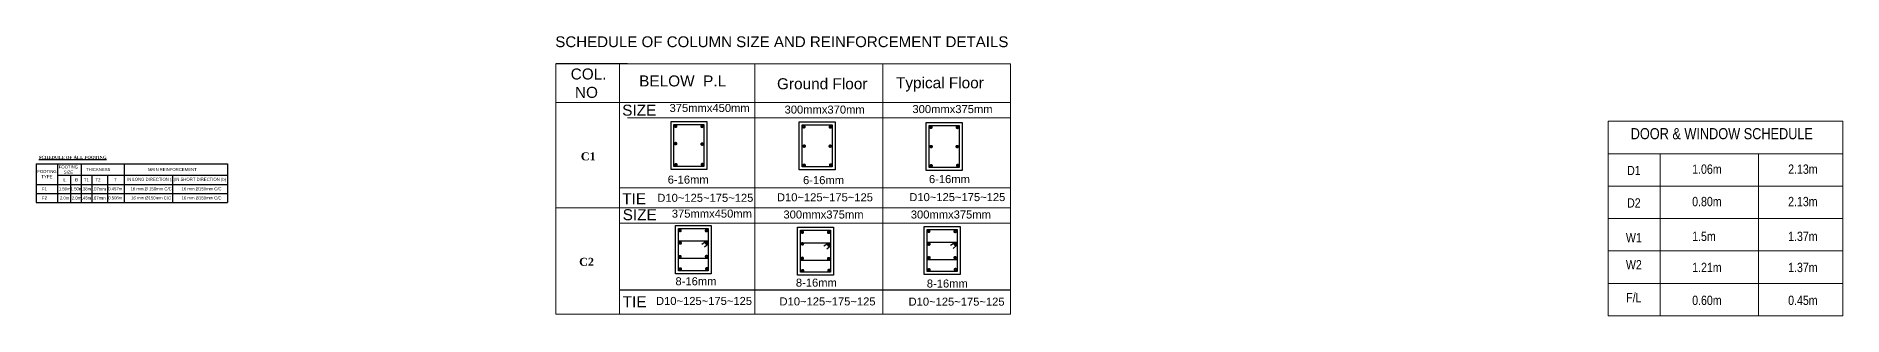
# Model space of a CAD drawing. Header units: inches. Extents: x -4010 to 65129, y -40138 to -1318.
# Drawn here: x 48168 to 49340, y -29152 to -28971 of the extents above; entities that cross this region are included whole.
import ezdxf

# ---------------------------------------------------------------- set-up
doc = ezdxf.new("R2010")
doc.units = ezdxf.units.IN
doc.header["$MEASUREMENT"] = 0
for name, color, linetype, lineweight in [('1-TXT', 4, 'Continuous', 5), ('Co', 22, 'Continuous', 30), ('Column', 2, 'Continuous', 50), ('FOOTTING_SCH', 7, 'Continuous', 15), ('WIN-1', 8, 'Continuous', 0)]:
    doc.layers.add(name, color=color, linetype=linetype, lineweight=lineweight)
doc.layers.add('TEX', color=7, linetype='Continuous')
doc.styles.add('ARIAL', font='arial.ttf')
doc.styles.get("Standard").update_dxf_attribs({"font": 'ARIALN.TTF'})

msp = doc.modelspace()

# ---------------------------------------------------------------- linework, layer by layer
for p, q in [((48551.881, -28988.524), (48505.411, -28988.524)), ((48580.161, -29025.751), (48603.489, -29025.751)), ((48580.161, -29056.855), (48580.161, -29025.751)), ((48582.105, -29027.695), (48601.545, -29027.695)), ((48582.105, -29054.911), (48582.105, -29027.695)), ((48601.545, -29027.695), (48601.545, -29054.911)), ((48603.489, -29025.751), (48603.489, -29056.855)), ((48663.348, -29026.111), (48686.676, -29026.111)), ((48663.348, -29057.215), (48663.348, -29026.111)), ((48665.292, -29028.055), (48684.732, -29028.055)), ((48665.292, -29055.271), (48665.292, -29028.055)), ((48684.732, -29028.055), (48684.732, -29055.271)), ((48686.676, -29026.111), (48686.676, -29057.215)), ((48745.739, -29026.408), (48769.067, -29026.408)), ((48745.739, -29057.512), (48745.739, -29026.408)), ((48747.683, -29028.352), (48767.123, -29028.352)), ((48747.683, -29055.568), (48747.683, -29028.352)), ((48767.123, -29028.352), (48767.123, -29055.568)), ((48769.067, -29026.408), (48769.067, -29057.512)), ((48603.489, -29056.855), (48580.161, -29056.855)), ((48601.545, -29054.911), (48582.105, -29054.911)), ((48686.676, -29057.215), (48663.348, -29057.215)), ((48684.732, -29055.271), (48665.292, -29055.271)), ((48769.067, -29057.512), (48745.739, -29057.512)), ((48767.123, -29055.568), (48747.683, -29055.568)), ((48582.991, -29093.32), (48606.319, -29093.32)), ((48582.991, -29124.424), (48582.991, -29093.32)), ((48584.935, -29095.264), (48604.375, -29095.264)), ((48584.935, -29122.48), (48584.935, -29095.264)), ((48604.375, -29095.264), (48604.375, -29122.48)), ((48606.319, -29093.32), (48606.319, -29124.424)), ((48662.308, -29094.395), (48685.636, -29094.395)), ((48662.308, -29125.499), (48662.308, -29094.395)), ((48664.252, -29096.339), (48683.692, -29096.339)), ((48664.252, -29123.555), (48664.252, -29096.339)), ((48683.692, -29096.339), (48683.692, -29123.555)), ((48685.636, -29094.395), (48685.636, -29125.499)), ((48744.312, -29093.805), (48767.64, -29093.805)), ((48744.312, -29124.909), (48744.312, -29093.805)), ((48746.256, -29095.749), (48765.696, -29095.749)), ((48746.256, -29122.965), (48746.256, -29095.749)), ((48765.696, -29095.749), (48765.696, -29122.965)), ((48767.64, -29093.805), (48767.64, -29124.909)), ((48604.375, -29103.421), (48584.935, -29103.421)), ((48683.692, -29104.703), (48664.252, -29104.703)), ((48765.696, -29104.204), (48746.256, -29104.204)), ((48584.935, -29114.485), (48604.375, -29114.485)), ((48604.375, -29122.48), (48584.935, -29122.48)), ((48664.252, -29115.767), (48683.692, -29115.767)), ((48683.692, -29123.555), (48664.252, -29123.555)), ((48746.256, -29115.268), (48765.696, -29115.268)), ((48765.696, -29122.965), (48746.256, -29122.965)), ((48546.686, -29134.997), (48800.463, -29134.997)), ((48606.319, -29124.424), (48582.991, -29124.424)), ((48685.636, -29125.499), (48662.308, -29125.499)), ((48767.64, -29124.909), (48744.312, -29124.909))]:
    msp.add_line(p, q)
for points in [[(48604.375, -29103.708, 0.14242487), (48603.13, -29103.421), (48600.074, -29105.43)], [(48604.375, -29103.708, -0.02582048), (48604.336, -29105.231), (48601.884, -29107.294)], [(48683.692, -29104.99, 0.14242487), (48682.447, -29104.703), (48679.391, -29106.713)], [(48683.692, -29104.99, -0.02582048), (48683.653, -29106.513), (48681.2, -29108.577)], [(48765.696, -29104.491, 0.14242487), (48764.451, -29104.204), (48761.395, -29106.213)], [(48765.696, -29104.491, -0.02582048), (48765.657, -29106.014), (48763.205, -29108.077)]]:
    msp.add_lwpolyline(points, format="xyb")
at = {"layer": '1-TXT', "color": 7, "lineweight": 9, "const_width": 1.093}
for points in [[(48582.583, -29028.91, 1), (48583.798, -29028.91, 1)], [(48599.704, -29029.02, 1), (48600.919, -29029.02, 1)], [(48665.77, -29029.27, 1), (48666.985, -29029.27, 1)], [(48682.892, -29029.38, 1), (48684.107, -29029.38, 1)], [(48748.16, -29029.567, 1), (48749.375, -29029.567, 1)], [(48765.282, -29029.677, 1), (48766.497, -29029.677, 1)], [(48582.567, -29040.165, 1), (48583.782, -29040.165, 1)], [(48599.739, -29040.489, 1), (48600.954, -29040.489, 1)], [(48665.956, -29041.821, 1), (48667.171, -29041.821, 1)], [(48682.804, -29041.821, 1), (48684.019, -29041.821, 1)], [(48748.317, -29042.118, 1), (48749.532, -29042.118, 1)], [(48765.165, -29042.118, 1), (48766.38, -29042.118, 1)], [(48582.748, -29053.839, 1), (48583.963, -29053.839, 1)], [(48599.925, -29053.674, 1), (48601.14, -29053.674, 1)], [(48665.935, -29054.199, 1), (48667.15, -29054.199, 1)], [(48683.112, -29054.034, 1), (48684.327, -29054.034, 1)], [(48748.326, -29054.496, 1), (48749.541, -29054.496, 1)], [(48765.503, -29054.331, 1), (48766.718, -29054.331, 1)], [(48585.413, -29096.48, 1), (48586.628, -29096.48, 1)], [(48602.535, -29096.589, 1), (48603.75, -29096.589, 1)], [(48664.73, -29097.554, 1), (48665.945, -29097.554, 1)], [(48681.852, -29097.664, 1), (48683.067, -29097.664, 1)], [(48746.734, -29096.964, 1), (48747.949, -29096.964, 1)], [(48763.856, -29097.074, 1), (48765.071, -29097.074, 1)], [(48585.516, -29104.566, 1), (48586.731, -29104.566, 1)], [(48602.645, -29104.624, 1), (48603.86, -29104.624, 1)], [(48664.785, -29105.093, 1), (48666, -29105.093, 1)], [(48681.974, -29105.895, 1), (48683.189, -29105.895, 1)], [(48746.865, -29105.286, 1), (48748.08, -29105.286, 1)], [(48763.998, -29105.345, 1), (48765.213, -29105.345, 1)], [(48585.358, -29113.374, 1), (48586.573, -29113.374, 1)], [(48585.578, -29121.408, 1), (48586.793, -29121.408, 1)], [(48602.579, -29113.298, 1), (48603.794, -29113.298, 1)], [(48602.755, -29121.243, 1), (48603.97, -29121.243, 1)], [(48664.675, -29114.449, 1), (48665.89, -29114.449, 1)], [(48664.895, -29122.483, 1), (48666.11, -29122.483, 1)], [(48681.852, -29114.669, 1), (48683.067, -29114.669, 1)], [(48682.072, -29122.318, 1), (48683.287, -29122.318, 1)], [(48746.899, -29121.893, 1), (48748.114, -29121.893, 1)], [(48746.905, -29114.113, 1), (48748.12, -29114.113, 1)], [(48763.856, -29114.079, 1), (48765.071, -29114.079, 1)], [(48764.076, -29121.728, 1), (48765.291, -29121.728, 1)]]:
    msp.add_lwpolyline(points, format="xyb", close=True, dxfattribs=at)
at = {"layer": 'Column', "color": 0, "linetype": 'ByBlock', "lineweight": 18}
for p, q in [((49188.072, -29025.726), (49340.322, -29025.726)), ((49188.072, -29025.726), (49188.072, -29088.726)), ((49340.322, -29025.726), (49340.322, -29088.726)), ((49188.072, -29046.726), (49340.322, -29046.726)), ((49221.822, -29046.726), (49221.822, -29088.726)), ((49285.572, -29046.726), (49285.572, -29088.726)), ((49188.072, -29067.726), (49340.322, -29067.726)), ((49188.072, -29088.726), (49188.072, -29151.726)), ((49188.072, -29088.726), (49340.322, -29088.726)), ((49188.072, -29088.726), (49340.322, -29088.726)), ((49221.822, -29088.726), (49221.822, -29151.726)), ((49285.572, -29088.726), (49285.572, -29151.726)), ((49340.322, -29088.726), (49340.322, -29151.726)), ((49188.072, -29109.726), (49340.322, -29109.726)), ((49188.072, -29130.726), (49340.322, -29130.726)), ((49188.072, -29151.726), (49340.322, -29151.726))]:
    msp.add_line(p, q, dxfattribs=at)
at = {"layer": 'FOOTTING_SCH', "color": 7}
for p, q in [((48634.575, -28988.524), (48634.575, -29014.002)), ((48717.519, -28988.524), (48717.519, -29014.311)), ((48800.463, -28988.524), (48800.463, -29014.097)), ((48505.411, -29013.436), (48800.463, -29013.436)), ((48505.411, -29013.436), (48800.463, -29013.436)), ((48551.881, -29013.436), (48800.463, -29013.436)), ((48551.881, -29013.436), (48800.463, -29013.436)), ((48551.881, -29013.436), (48800.463, -29013.436)), ((48551.881, -29013.436), (48800.463, -29013.436)), ((48551.881, -29013.436), (48800.463, -29013.436)), ((48551.881, -29013.436), (48800.463, -29013.436)), ((48634.575, -29012.757), (48634.575, -29150.575)), ((48634.575, -29012.757), (48634.575, -29150.575)), ((48717.519, -29011.544), (48717.519, -29150.643)), ((48717.519, -29013.436), (48717.519, -29150.643)), ((48800.463, -29013.436), (48800.463, -29150.643)), ((48800.463, -29013.436), (48800.463, -29150.643)), ((48551.881, -29023.381), (48800.463, -29023.381)), ((48587.232, -29023.381), (48800.463, -29023.381)), ((48546.686, -29068.741), (48800.463, -29068.741)), ((48587.232, -29068.741), (48800.463, -29068.741)), ((48505.411, -29081.701), (48800.463, -29081.701)), ((48551.881, -29081.701), (48800.463, -29081.701)), ((48551.881, -29081.701), (48800.463, -29081.701)), ((48551.881, -29081.701), (48800.463, -29081.701)), ((48551.881, -29081.701), (48800.463, -29081.701)), ((48551.881, -29081.701), (48800.463, -29081.701)), ((48551.881, -29081.701), (48800.463, -29081.701)), ((48546.686, -29091.645), (48800.463, -29091.645)), ((48587.232, -29091.645), (48800.463, -29091.645)), ((48505.411, -29150.575), (48800.463, -29150.575)), ((48551.881, -29150.554), (48800.463, -29150.554)), ((48551.881, -29150.554), (48800.463, -29150.554)), ((48551.881, -29150.554), (48800.463, -29150.554)), ((48551.881, -29150.554), (48800.463, -29150.554)), ((48551.881, -29150.554), (48800.463, -29150.554)), ((48551.881, -29150.554), (48800.463, -29150.554)), ((48551.881, -29150.554), (48800.463, -29150.554)), ((48551.881, -29150.554), (48800.463, -29150.554)), ((48551.881, -29150.575), (48800.463, -29150.575)), ((48551.881, -29150.575), (48800.463, -29150.575)), ((48551.881, -29150.575), (48800.463, -29150.575)), ((48551.881, -29150.575), (48800.463, -29150.575)), ((48551.881, -29150.575), (48800.463, -29150.575)), ((48551.881, -29150.575), (48800.463, -29150.575)), ((48551.881, -29150.575), (48800.463, -29150.575)), ((48551.881, -29150.575), (48800.463, -29150.575)), ((48551.881, -29150.575), (48800.463, -29150.575)), ((48551.881, -29150.575), (48800.463, -29150.575)), ((48551.881, -29150.575), (48800.463, -29150.575)), ((48551.881, -29150.575), (48800.463, -29150.575)), ((48551.881, -29150.575), (48800.463, -29150.575))]:
    msp.add_line(p, q, dxfattribs=at)
for points in [[(48505.411, -29013.436), (48505.411, -28988.524)], [(48546.686, -29013.436), (48546.686, -28988.524), (48800.463, -28988.524)], [(48551.881, -28988.524), (48717.519, -28988.524)], [(48505.411, -29081.974), (48505.411, -29013.436)], [(48505.411, -29150.575), (48505.411, -29013.436)], [(48546.686, -29150.575), (48546.686, -29013.436), (48800.463, -29013.436)], [(48546.686, -29150.575), (48546.686, -29013.436)], [(48505.411, -29150.575), (48505.411, -29067.027)]]:
    msp.add_lwpolyline(points, dxfattribs=at)
at = {"layer": 'TEX'}
for p, q in [((48168.338, -29053.288), (48182.14, -29053.288)), ((48168.338, -29053.288), (48168.338, -29060.655)), ((48182.14, -29053.288), (48190.621, -29053.288)), ((48182.14, -29053.288), (48182.14, -29060.655)), ((48190.621, -29053.288), (48197.649, -29053.288)), ((48197.649, -29053.288), (48204.364, -29053.288)), ((48197.649, -29053.288), (48197.649, -29060.655)), ((48204.364, -29053.288), (48211.611, -29053.288)), ((48211.611, -29053.288), (48217.658, -29053.288)), ((48217.658, -29053.288), (48245.949, -29053.288)), ((48225.433, -29053.288), (48225.433, -29060.655)), ((48245.949, -29053.288), (48292.548, -29053.288)), ((48292.548, -29053.288), (48292.548, -29060.655)), ((48168.338, -29060.655), (48168.338, -29066.558)), ((48182.14, -29060.655), (48190.621, -29060.655)), ((48182.14, -29060.655), (48182.14, -29066.558)), ((48190.621, -29060.655), (48197.649, -29060.655)), ((48190.621, -29060.655), (48190.621, -29066.558)), ((48197.649, -29060.655), (48204.364, -29060.655)), ((48197.649, -29060.655), (48197.649, -29066.558)), ((48204.364, -29060.655), (48211.611, -29060.655)), ((48204.364, -29060.655), (48204.364, -29066.558)), ((48211.611, -29060.655), (48217.658, -29060.655)), ((48214.635, -29060.655), (48214.635, -29066.558)), ((48217.658, -29060.655), (48245.949, -29060.655)), ((48225.433, -29060.655), (48225.433, -29066.558)), ((48245.949, -29060.655), (48292.548, -29060.655)), ((48256.759, -29060.655), (48256.759, -29066.558)), ((48292.548, -29060.655), (48292.548, -29066.558)), ((48168.338, -29066.558), (48182.14, -29066.558)), ((48168.338, -29066.558), (48168.338, -29072.46)), ((48168.338, -29072.46), (48182.14, -29072.46)), ((48168.338, -29072.46), (48168.338, -29078.363)), ((48182.14, -29066.558), (48190.621, -29066.558)), ((48182.14, -29066.558), (48182.14, -29072.46)), ((48182.14, -29072.46), (48190.621, -29072.46)), ((48182.14, -29072.46), (48182.14, -29078.363)), ((48190.621, -29066.558), (48197.649, -29066.558)), ((48190.621, -29066.558), (48190.621, -29072.46)), ((48190.621, -29072.46), (48197.649, -29072.46)), ((48190.621, -29072.46), (48190.621, -29078.363)), ((48197.649, -29066.558), (48204.364, -29066.558)), ((48197.649, -29066.558), (48197.649, -29072.46)), ((48197.649, -29072.46), (48204.364, -29072.46)), ((48197.649, -29072.46), (48197.649, -29078.363)), ((48204.364, -29066.558), (48211.611, -29066.558)), ((48204.364, -29066.558), (48204.364, -29072.46)), ((48204.364, -29072.46), (48211.611, -29072.46)), ((48204.364, -29072.46), (48204.364, -29078.363)), ((48211.611, -29066.558), (48217.658, -29066.558)), ((48211.611, -29072.46), (48217.658, -29072.46)), ((48214.635, -29066.558), (48214.635, -29072.46)), ((48214.635, -29072.46), (48214.635, -29078.363)), ((48217.658, -29066.558), (48245.949, -29066.558)), ((48217.658, -29072.46), (48245.949, -29072.46)), ((48225.433, -29066.558), (48225.433, -29072.46)), ((48225.433, -29072.46), (48225.433, -29078.363)), ((48245.949, -29066.558), (48292.548, -29066.558)), ((48245.949, -29072.46), (48292.548, -29072.46)), ((48256.759, -29066.558), (48256.759, -29072.46)), ((48256.759, -29072.46), (48256.759, -29078.363)), ((48292.548, -29066.558), (48292.548, -29072.46)), ((48292.548, -29072.46), (48292.548, -29078.363)), ((48168.338, -29078.363), (48182.14, -29078.363)), ((48182.14, -29078.363), (48190.621, -29078.363)), ((48190.621, -29078.363), (48197.649, -29078.363)), ((48197.649, -29078.363), (48204.364, -29078.363)), ((48204.364, -29078.363), (48211.611, -29078.363)), ((48211.611, -29078.363), (48217.658, -29078.363)), ((48217.658, -29078.363), (48245.949, -29078.363)), ((48245.949, -29078.363), (48292.548, -29078.363))]:
    msp.add_line(p, q, dxfattribs=at)

# ---------------------------------------------------------------- texts
at = {"lineweight": 30, "width": 116.57174, "attachment_point": 1, "style": 'ARIAL'}
for s, insert, char_height in [('375mmx450mm ', (48579.225, -29014.487), 5.18992), ('300mmx370mm', (48653.836, -29015.531), 5.18992), ('300mmx375mm', (48736.78, -29015.207), 5.18992), ('6-16mm ', (48578.02, -29060.9), 5.1899), ('6-16mm ', (48665.824, -29061.224), 5.1899), ('6-16mm ', (48747.472, -29060.576), 5.1899), ('D10~125~175~125 ', (48571.296, -29072.684), 5.18992), ('D10~125~175~125 ', (48648.877, -29072.355), 5.18992), ('D10~125~175~125 ', (48734.739, -29072.231), 5.18992), ('375mmx450mm ', (48580.69, -29082.921), 5.18992), ('300mmx375mm ', (48653.097, -29083.499), 5.18992), ('300mmx375mm', (48735.717, -29083.499), 5.18992), ('     8-16mm ', (48572.981, -29126.731), 5.18992), ('     8-16mm ', (48651.096, -29127.644), 5.18992), ('     8-16mm ', (48736.014, -29128.212), 5.18992), ('D10~125~175~125 ', (48570.437, -29139.487), 5.18992), ('D10~125~175~125 ', (48650.552, -29139.806), 5.18992), ('D10~125~175~125 ', (48734.255, -29139.947), 5.18992)]:
    msp.add_mtext(s, dxfattribs=dict(at, insert=insert, char_height=char_height))
at = {"layer": 'Co', "color": 0}
for s, height, p in [('DOOR & WINDOW SCHEDULE ', 7.2, (49202.702, -29037.325)), ('1.06m', 6, (49242.575, -29059.707)), ('2.13m', 6, (49304.825, -29059.707)), ('0.80m', 6, (49242.575, -29080.707)), ('2.13m', 6, (49304.825, -29080.707)), ('1.5m', 6, (49242.575, -29103.247)), ('1.37m', 6, (49304.825, -29103.247)), ('1.21m', 6, (49242.575, -29123.378)), ('1.37m', 6, (49304.825, -29123.378)), ('0.60m', 6, (49242.575, -29144.687)), ('0.45m', 6, (49304.825, -29144.687))]:
    msp.add_text(s, height=height, dxfattribs=at).set_placement(p)
at = {"layer": 'FOOTTING_SCH', "color": 7, "insert": (48502.385, -28970.684), "char_height": 7, "width": 488.52143, "attachment_point": 1, "style": 'ARIAL'}
msp.add_mtext('{\\C0; SCHEDULE OF COLUMN SIZE AND REINFORCEMENT DETAILS}', dxfattribs=at)
at = {"layer": 'TEX'}
for s, insert, char_height, width, attachment_point in [('{\\fTimes New Roman|b1|i0|c0|p18;\\LSCHEDULE OF ALL FOOTING}', (48170.011, -29048.095), 2, 72.7601, 1), ('FOOTING \\PTYPE', (48175.334, -29059.923), 2, 23.53059, 5), ('FOOTING \\PSIZE', (48189.289, -29056.971), 2, 30.87337, 5), ('{\\H1.8519x;L}', (48186.833, -29063.606), 1.08, 19.20441, 5), ('{\\H1.8519x;B}', (48194.531, -29063.606), 1.08, 14.79942, 5), ('{\\H1.8519x;T1}', (48200.972, -29063.606), 1.08, 17.63726, 5), ('THICKNESS', (48208.623, -29056.971), 2, 44.51414, 5), ('T2', (48208.472, -29063.606), 2, 20.4277, 5), ('T', (48219.768, -29063.557), 2, 18.90929, 5), ('IN LONG DIRECTION (a)', (48242.92, -29063.606), 2, 38.66336, 5), ('MAIN REINFORCEMENT', (48256.67, -29056.971), 2, 69.83697, 5), ('IN SHORT DIRECTION (b)', (48275.048, -29063.606), 2, 36.42462, 5), ('D1', (49204.745, -29057.59), 6, 19.9794, 5), ('{\\H1.8519x;F1}', (48173.78, -29069.509), 1.08, 26.6392, 5), ('{\\H1.852x;F2}', (48173.78, -29075.412), 1.08, 26.6392, 5), ('{\\H1.852x;1.50m}', (48186.833, -29069.509), 1.08, 19.20441, 5), ('{\\H1.852x;2.0m}', (48186.833, -29075.412), 1.08, 19.20441, 5), ('{\\H1.852x;1.50m}', (48194.531, -29069.509), 1.08, 14.79942, 5), ('{\\H1.852x;2.0m}', (48194.531, -29075.412), 1.08, 14.79942, 5), ('{\\H1.852x;.38m}', (48200.972, -29069.509), 1.08, 17.63726, 5), ('{\\H1.852x;.43m}', (48200.972, -29075.412), 1.08, 17.63726, 5), ('{\\H1.852x;.07mm}', (48209.286, -29075.412), 1.08, 20.4277, 5), ('{\\H1.852x;.07mm}', (48209.345, -29069.576), 1.08, 20.4277, 5), ('{\\H1.852x;0.457m}', (48219.645, -29069.46), 1.08, 18.90929, 5), ('{\\H1.852x;0.508m}', (48219.645, -29075.363), 1.08, 18.90929, 5), ('16 mm %%C 150mm C/C', (48242.92, -29069.509), 2, 38.66336, 5), ('16 mm %%C150mm C/C', (48242.92, -29075.412), 2, 38.66336, 5), ('16 mm %%C150mm C/C', (48275.632, -29069.509), 2, 37.5933, 5), ('16 mm %%C150mm C/C', (48275.632, -29075.412), 2, 37.5933, 5), ('D2', (49204.745, -29078.59), 6, 19.9794, 5), ('W1', (49204.745, -29101.131), 6, 19.9794, 5), ('W2', (49204.745, -29118.656), 6, 19.9794, 5), ('F/L', (49204.745, -29139.966), 6, 19.9794, 5)]:
    msp.add_mtext(s, dxfattribs=dict(at, insert=insert, char_height=char_height, width=width, attachment_point=attachment_point))
at = {"layer": 'WIN-1', "lineweight": 30, "char_height": 7.128, "width": 283.44145, "attachment_point": 1, "style": 'ARIAL'}
for s, insert in [('{\\C0;COL.\\P NO}', (48515.086, -28991.514)), ('{\\C0;BELOW  P.L}', (48559.512, -28996.007)), ('{\\C0;Ground Floor}', (48648.924, -28997.837)), ('{\\C0;Typical Floor}', (48726.093, -28997.189)), ('{\\C0;SIZE}', (48548.496, -29014.937)), ('{\\C0;TIE}', (48548.496, -29072.285)), ('{\\C0;SIZE}', (48548.82, -29082.653)), ('{\\C0;TIE}', (48548.82, -29139.029))]:
    msp.add_mtext(s, dxfattribs=dict(at, insert=insert))
at = {"layer": 'WIN-1', "lineweight": 30, "char_height": 5.184, "width": 283.44145, "attachment_point": 1}
for s, insert in [('{\\fTimes New Roman|b1|i0|c0|p18;\\C0;C1}', (48521.679, -29045.84)), ('{\\fTimes New Roman|b1|i0|c0|p18;\\C0;C2}', (48520.596, -29114.161))]:
    msp.add_mtext(s, dxfattribs=dict(at, insert=insert))

doc.saveas('drawing.dxf')
